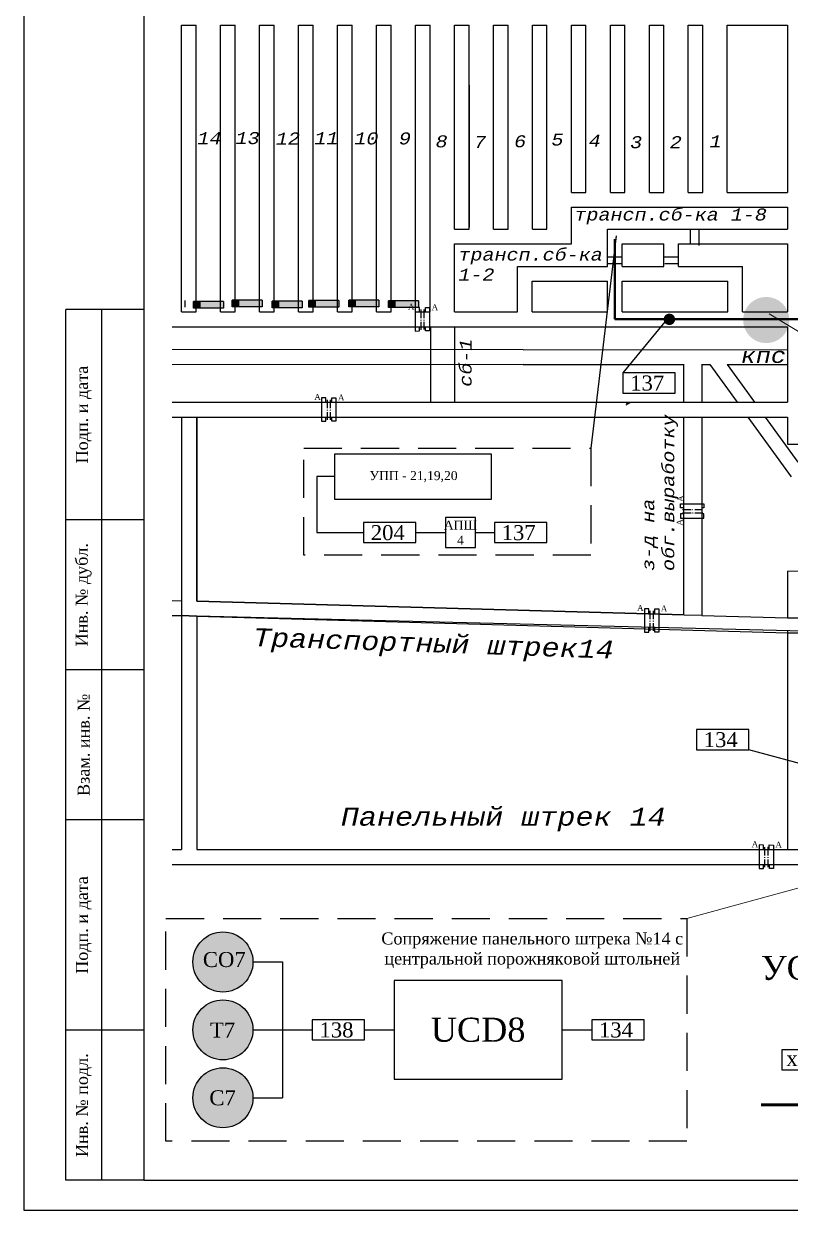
# Model space of a CAD drawing. Header units: millimetres. Extents: x 2309 to 3632, y -1063 to -766.
# Drawn here: x 2309.4 to 2437.1, y -1063.5 to -865.9 of the extents above; entities that cross this region are included whole.
import ezdxf

# ---------------------------------------------------------------- set-up
doc = ezdxf.new("R2010")
doc.units = ezdxf.units.MM
doc.header["$MEASUREMENT"] = 0
doc.linetypes.add('DASHED2', pattern=[9.524999999999995, 6.349999999999998, -3.174999999999998])
doc.linetypes.add('HIDDEN', pattern=[0.375, 0.25, -0.125])
for name, color, linetype in [('RAMKA', 7, 'Continuous'), ('вен.з.г.471', 7, 'Continuous'), ('вент.зак.г.', 7, 'Continuous'), ('ГВУ', 7, 'Continuous'), ('Д н2', 3, 'Continuous'), ('Замер_станция', 7, 'Continuous'), ('Знаки подземные', 7, 'Continuous'), ('Надписи', 7, 'Continuous'), ('План', 7, 'Continuous'), ('Пожаропредупреждение', 1, 'Continuous'), ('ППЗ двери', 7, 'Continuous'), ('Раскраска позиций ПЛА', 7, 'Continuous'), ('Трубопроводы', 7, 'Continuous')]:
    doc.layers.add(name, color=color, linetype=linetype)
for name, color, linetype, lineweight in [('ВР воздух', 1, 'Continuous', 40), ('Подсистема Газовый контроль', 1, 'HIDDEN', 30), ('ФЗ (воздух)', 30, 'Continuous', 60), ('ФЗ вода', 1, 'Continuous', 40)]:
    doc.layers.add(name, color=color, linetype=linetype, lineweight=lineweight)
doc.styles.get("Standard").update_dxf_attribs({"font": 'TIMES.TTF'})
doc.styles.add('TXTRUS', font='TXTRUS.shx', dxfattribs={"height": 2})
doc.styles.add('Восстающие', font='TIMES.TTF')

msp = doc.modelspace()

# ---------------------------------------------------------------- hatches: boundary and pattern name
at = {"layer": 'Д н2', "lineweight": 50}
h = msp.add_hatch(color=256, dxfattribs=at)
h.set_gradient(color1=(0, 255, 0), color2=(0, 255, 0), tint=1)
edge = h.paths.add_edge_path()
edge.add_arc((2342.568029886155, -1022.108623950483), 5, 0, 360)
at = {"layer": 'Раскраска позиций ПЛА'}
h = msp.add_hatch(color=72, dxfattribs=at)
h.paths.add_polyline_path([(2342.664056263071, -913.1930768681884), (2342.664056263071, -912.0819768681883), (2341.343879698304, -912.0819768681883), (2341.343879698304, -913.1930768681884)])
h.paths.add_polyline_path([(2341.343879698304, -913.1930768681883), (2341.343879698304, -912.0819768681883), (2338.860257508446, -912.0819768681882), (2338.860257508446, -913.1930768681884)])
h.paths.add_polyline_path([(2338.860257508446, -913.1930768681884), (2338.860257508446, -912.0819768681883), (2337.664106263071, -912.0819768681883), (2337.664106263071, -913.1930768681884)])
h = msp.add_hatch(color=72, dxfattribs=at)
h.paths.add_polyline_path([(2341.343879698304, -913.1930768681884), (2341.343879698304, -912.0819768681883), (2338.860257508446, -912.0819768681882), (2338.860257508446, -913.1930768681884)])
h.paths.add_polyline_path([(2338.860257508446, -913.1930768681884), (2338.860257508446, -912.0819768681883), (2337.664106263071, -912.0819768681883), (2337.664106263071, -913.1930768681884)])
for color, points in [(72, [(2338.860257508446, -913.1930768681883), (2338.860257508446, -912.0819768681882), (2337.664106263071, -912.0819768681882), (2337.664106263071, -913.1930768681883)]), (72, [(2345.282489026371, -912.9711735902885), (2345.282489026371, -911.8600735902884), (2344.086337780996, -911.8600735902884), (2344.086337780996, -912.9711735902885)]), (72, [(2351.954699586959, -913.1563142709334), (2351.954699586959, -912.0452142709333), (2350.758548341583, -912.0452142709333), (2350.758548341583, -913.1563142709334)]), (72, [(2358.070890299071, -913.0637439306109), (2358.070890299071, -911.9526439306109), (2356.874739053696, -911.9526439306109), (2356.874739053696, -913.0637439306109)]), (72, [(2364.74309740702, -912.9711735902885), (2364.74309740702, -911.8600735902884), (2363.546946161645, -911.8600735902884), (2363.546946161645, -912.9711735902885)]), (72, [(2371.357661286074, -913.0795267888365), (2371.357661286074, -911.9684267888364), (2370.161510040699, -911.9684267888364), (2370.161510040699, -913.0795267888365)]), (111, [(2410.546216038666, -928.8738090283484), (2409.740336831878, -928.8738090283484), (2409.768734972057, -929.3417929591171)])]:
    msp.add_hatch(color=color, dxfattribs=at).paths.add_polyline_path(points)
h = msp.add_hatch(color=72, dxfattribs=at)
h.paths.add_polyline_path([(2349.086287780995, -912.9711735902886), (2349.086287780995, -911.8600735902885), (2347.766111216229, -911.8600735902885), (2347.766111216229, -912.9711735902886)])
h.paths.add_polyline_path([(2347.766111216229, -912.9711735902885), (2347.766111216229, -911.8600735902885), (2345.282489026371, -911.8600735902884), (2345.282489026371, -912.9711735902886)])
h.paths.add_polyline_path([(2345.282489026371, -912.9711735902886), (2345.282489026371, -911.8600735902885), (2344.086337780996, -911.8600735902885), (2344.086337780996, -912.9711735902886)])
h = msp.add_hatch(color=72, dxfattribs=at)
h.paths.add_polyline_path([(2347.766111216229, -912.9711735902886), (2347.766111216229, -911.8600735902885), (2345.282489026371, -911.8600735902884), (2345.282489026371, -912.9711735902886)])
h.paths.add_polyline_path([(2345.282489026371, -912.9711735902886), (2345.282489026371, -911.8600735902885), (2344.086337780996, -911.8600735902885), (2344.086337780996, -912.9711735902886)])
h = msp.add_hatch(color=72, dxfattribs=at)
h.paths.add_polyline_path([(2355.758498341583, -913.1563142709335), (2355.758498341583, -912.0452142709335), (2354.438321776816, -912.0452142709335), (2354.438321776816, -913.1563142709335)])
h.paths.add_polyline_path([(2354.438321776816, -913.1563142709334), (2354.438321776816, -912.0452142709335), (2351.954699586959, -912.0452142709333), (2351.954699586959, -913.1563142709335)])
h.paths.add_polyline_path([(2351.954699586959, -913.1563142709335), (2351.954699586959, -912.0452142709335), (2350.758548341583, -912.0452142709335), (2350.758548341583, -913.1563142709335)])
h = msp.add_hatch(color=72, dxfattribs=at)
h.paths.add_polyline_path([(2354.438321776816, -913.1563142709335), (2354.438321776816, -912.0452142709335), (2351.954699586959, -912.0452142709333), (2351.954699586959, -913.1563142709335)])
h.paths.add_polyline_path([(2351.954699586959, -913.1563142709335), (2351.954699586959, -912.0452142709335), (2350.758548341583, -912.0452142709335), (2350.758548341583, -913.1563142709335)])
h = msp.add_hatch(color=72, dxfattribs=at)
h.paths.add_polyline_path([(2361.874689053696, -913.063743930611), (2361.874689053696, -911.952643930611), (2360.554512488929, -911.952643930611), (2360.554512488929, -913.063743930611)])
h.paths.add_polyline_path([(2360.554512488929, -913.0637439306109), (2360.554512488929, -911.952643930611), (2358.070890299071, -911.9526439306109), (2358.070890299071, -913.063743930611)])
h.paths.add_polyline_path([(2358.070890299071, -913.063743930611), (2358.070890299071, -911.952643930611), (2356.874739053696, -911.952643930611), (2356.874739053696, -913.063743930611)])
h = msp.add_hatch(color=72, dxfattribs=at)
h.paths.add_polyline_path([(2360.554512488929, -913.063743930611), (2360.554512488929, -911.952643930611), (2358.070890299071, -911.9526439306109), (2358.070890299071, -913.063743930611)])
h.paths.add_polyline_path([(2358.070890299071, -913.063743930611), (2358.070890299071, -911.952643930611), (2356.874739053696, -911.952643930611), (2356.874739053696, -913.063743930611)])
h = msp.add_hatch(color=72, dxfattribs=at)
h.paths.add_polyline_path([(2368.546896161645, -912.9711735902886), (2368.546896161645, -911.8600735902885), (2367.226719596878, -911.8600735902885), (2367.226719596878, -912.9711735902886)])
h.paths.add_polyline_path([(2367.226719596878, -912.9711735902885), (2367.226719596878, -911.8600735902885), (2364.74309740702, -911.8600735902884), (2364.74309740702, -912.9711735902886)])
h.paths.add_polyline_path([(2364.74309740702, -912.9711735902886), (2364.74309740702, -911.8600735902885), (2363.546946161645, -911.8600735902885), (2363.546946161645, -912.9711735902886)])
h = msp.add_hatch(color=72, dxfattribs=at)
h.paths.add_polyline_path([(2367.226719596878, -912.9711735902886), (2367.226719596878, -911.8600735902885), (2364.74309740702, -911.8600735902884), (2364.74309740702, -912.9711735902886)])
h.paths.add_polyline_path([(2364.74309740702, -912.9711735902886), (2364.74309740702, -911.8600735902885), (2363.546946161645, -911.8600735902885), (2363.546946161645, -912.9711735902886)])
h = msp.add_hatch(color=72, dxfattribs=at)
h.paths.add_polyline_path([(2375.161460040699, -913.0795267888366), (2375.161460040699, -911.9684267888365), (2373.841283475932, -911.9684267888365), (2373.841283475932, -913.0795267888366)])
h.paths.add_polyline_path([(2373.841283475932, -913.0795267888365), (2373.841283475932, -911.9684267888365), (2371.357661286074, -911.9684267888364), (2371.357661286074, -913.0795267888366)])
h.paths.add_polyline_path([(2371.357661286074, -913.0795267888366), (2371.357661286074, -911.9684267888365), (2370.161510040699, -911.9684267888365), (2370.161510040699, -913.0795267888366)])
h = msp.add_hatch(color=72, dxfattribs=at)
h.paths.add_polyline_path([(2373.841283475932, -913.0795267888366), (2373.841283475932, -911.9684267888365), (2371.357661286074, -911.9684267888364), (2371.357661286074, -913.0795267888366)])
h.paths.add_polyline_path([(2371.357661286074, -913.0795267888366), (2371.357661286074, -911.9684267888365), (2370.161510040699, -911.9684267888365), (2370.161510040699, -913.0795267888366)])
at = {"layer": 'Раскраска позиций ПЛА', "lineweight": 80}
h = msp.add_hatch(color=3, dxfattribs=at)
edge = h.paths.add_edge_path()
edge.add_arc((2342.568029886155, -1022.108623950483), 5, 0, 360)
h = msp.add_hatch(color=3, dxfattribs=at)
edge = h.paths.add_edge_path()
edge.add_arc((2342.568029886155, -1033.415831846663), 5, 0, 360)
h = msp.add_hatch(color=3, dxfattribs=at)
edge = h.paths.add_edge_path()
edge.add_arc((2342.568029886155, -1044.723039742844), 5, 0, 360)
at = {"layer": 'ФЗ (воздух)'}
h = msp.add_hatch(color=0, dxfattribs=at)
edge = h.paths.add_edge_path()
edge.add_arc((2408.011305325873, -901.2330879226018), 1.924646269950494, -1.272221872585407e-14, 360)
at = {"layer": 'ФЗ вода'}
h = msp.add_hatch(color=0, dxfattribs=at)
edge = h.paths.add_edge_path()
edge.add_arc((2433.094722010259, -915.1998892773528), 3.849292539900989, 0, 360)
h = msp.add_hatch(color=0, dxfattribs=at)
edge = h.paths.add_edge_path()
edge.add_arc((2416.954107055833, -915.0846115075141), 0.9623231349752471, 0, 360)

# ---------------------------------------------------------------- linework, layer by layer
at = {"color": 1, "lineweight": -3}
for p, q in [((2361.203829295073, -941.2830038552952), (2358.198929046609, -941.2830038552952)), ((2358.198929046609, -941.2830038552952), (2358.198929046609, -950.6011690106992)), ((2384.64904438298, -950.6011690106992), (2387.802545007251, -950.6011690106992))]:
    msp.add_line(p, q, dxfattribs=at)
for points in [[(2309.37170776034, -1063.453786261195), (2729.37170776034, -1063.453786261195), (2729.37170776034, -766.453786261195), (2309.37170776034, -766.453786261195)], [(2329.37170776034, -1058.453786261195), (2724.37170776034, -1058.453786261195), (2724.37170776034, -771.453786261195), (2329.37170776034, -771.453786261195)], [(2409.220998620579, -927.3612344152265), (2417.933653440971, -927.3612344152265), (2417.933653440971, -924.0142173414037), (2409.220998620579, -924.0142173414037)], [(2361.203829295073, -937.4894378148624), (2387.235241721165, -937.4894378148624), (2387.235241721165, -945.076569895728), (2361.203829295073, -945.076569895728)], [(2365.99765568926, -952.2746775476102), (2374.710310509652, -952.2746775476102), (2374.710310509652, -948.9276604737873), (2365.99765568926, -948.9276604737873)], [(2387.802545007251, -952.2746775476106), (2396.515199827644, -952.2746775476106), (2396.515199827644, -948.9276604737878), (2387.802545007251, -948.9276604737878)], [(2421.469912793274, -986.7519775399581), (2430.182567613667, -986.7519775399581), (2430.182567613667, -983.4049604661353), (2421.469912793274, -983.4049604661353)], [(2357.445497632811, -1035.089340383575), (2366.158152453203, -1035.089340383575), (2366.158152453203, -1031.742323309752), (2357.445497632811, -1031.742323309752)], [(2404.013957987907, -1035.089340383575), (2412.726612808299, -1035.089340383575), (2412.726612808299, -1031.742323309752), (2404.013957987907, -1031.742323309752)], [(2435.689562566317, -1040.077290708989), (2444.40221738671, -1040.077290708989), (2444.40221738671, -1036.730273635167), (2435.689562566317, -1036.730273635167)]]:
    msp.add_lwpolyline(points, close=True)
at = {"linetype": 'DASHED2'}
for points in [[(2356.036675638791, -936.5313156342207), (2403.872645490047, -936.5313156342207), (2403.872645490047, -954.3622390147227), (2356.036675638791, -954.3622390147227)], [(2333.073582330055, -1014.857954978941), (2419.854345638638, -1014.857954978941), (2419.854345638638, -1051.973708714385), (2333.073582330055, -1051.973708714385)]]:
    msp.add_lwpolyline(points, close=True, dxfattribs=at)
at = {"layer": 'RAMKA', "color": 7}
for p, q in [((2316.37170776034, -1058.453786261195), (2316.37170776034, -913.453786261195)), ((2329.37170776034, -913.453786261195), (2316.37170776034, -913.453786261195)), ((2322.37170776034, -1058.453786261195), (2322.37170776034, -913.453786261195)), ((2329.37170776034, -948.453786261195), (2316.37170776034, -948.453786261195)), ((2329.37170776034, -973.453786261195), (2316.37170776034, -973.453786261195)), ((2329.37170776034, -998.453786261195), (2316.37170776034, -998.453786261195)), ((2329.37170776034, -1033.453786261195), (2316.37170776034, -1033.453786261195)), ((2329.37170776034, -1058.453786261195), (2316.37170776034, -1058.453786261195))]:
    msp.add_line(p, q, dxfattribs=at)
at = {"layer": 'вен.з.г.471', "color": 1, "lineweight": -3}
msp.add_line((2358.198929046609, -950.6011690106992), (2365.99765568926, -950.6011690106992), dxfattribs=at)
at = {"layer": 'вен.з.г.471', "color": 1}
for p, q in [((2374.710310509652, -950.6011690106992), (2379.64904438298, -950.6011690106992)), ((2347.568029886155, -1022.108623950483), (2352.506763759483, -1022.108623950483)), ((2352.506763759483, -1022.108623950483), (2352.506763759483, -1044.723039742844)), ((2347.568029886155, -1033.415831846663), (2352.506763759483, -1033.415831846663)), ((2352.506763759483, -1033.415831846663), (2357.445497632811, -1033.415831846663)), ((2366.158152453203, -1033.415831846664), (2371.096886326531, -1033.415831846664)), ((2399.075224114579, -1033.415831846664), (2404.013957987907, -1033.415831846664)), ((2347.568029886155, -1044.723039742844), (2352.506763759483, -1044.723039742844))]:
    msp.add_line(p, q, dxfattribs=at)
at = {"layer": 'вен.з.г.471', "color": 1, "lineweight": 60}
msp.add_line((2432.267710086314, -1045.911046968851), (2447.993176894094, -1045.911046968851), dxfattribs=at)
at = {"layer": 'вент.зак.г.'}
for p, q in [((2408.066813516068, -901.1690370111886), (2403.872645490047, -936.5313156342207)), ((2416.964088614952, -914.5540917572247), (2409.220998620579, -924.0142173414037)), ((2451.526547457495, -992.5397455688957), (2430.182567613667, -986.7519775399581))]:
    msp.add_line(p, q, dxfattribs=at)
at = {"layer": 'ВР воздух', "color": 0, "lineweight": 20}
for p, q in [((2514.108055688405, -962.6992508949326), (2433.607572625064, -914.1853103046434)), ((2419.854345638638, -1014.857954978941), (2452.621054985318, -1005.873860276413))]:
    msp.add_line(p, q, dxfattribs=at)
at = {"layer": 'Знаки подземные'}
for p, q in [((2336.207209491708, -911.9635822040566), (2336.207209491708, -913.0746822040567)), ((2342.664056263071, -912.0900493052911), (2337.664106263071, -912.0900493052911)), ((2337.664106263071, -913.2011493052912), (2337.664106263071, -912.0900493052911)), ((2342.664056263071, -912.0900493052911), (2342.664056263071, -913.2011493052912)), ((2349.086287780995, -911.8681460273913), (2344.086337780996, -911.8681460273913)), ((2344.086337780996, -912.9792460273914), (2344.086337780996, -911.8681460273913)), ((2349.086287780995, -911.8681460273913), (2349.086287780995, -912.9792460273914)), ((2355.758498341583, -912.0532867080362), (2350.758548341583, -912.0532867080362)), ((2350.758548341583, -913.1643867080363), (2350.758548341583, -912.0532867080362)), ((2355.758498341583, -912.0532867080362), (2355.758498341583, -913.1643867080363)), ((2361.874689053696, -911.9607163677138), (2356.874739053696, -911.9607163677138)), ((2356.874739053696, -913.0718163677138), (2356.874739053696, -911.9607163677138)), ((2361.874689053696, -911.9607163677138), (2361.874689053696, -913.0718163677138)), ((2368.546896161645, -911.8681460273913), (2363.546946161645, -911.8681460273913)), ((2363.546946161645, -912.9792460273914), (2363.546946161645, -911.8681460273913)), ((2368.546896161645, -911.8681460273913), (2368.546896161645, -912.9792460273914)), ((2375.161460040699, -911.9764992259393), (2370.161510040699, -911.9764992259393)), ((2370.161510040699, -913.0875992259394), (2370.161510040699, -911.9764992259393)), ((2375.161460040699, -911.9764992259393), (2375.161460040699, -913.0875992259394)), ((2342.664056263071, -913.2011493052912), (2337.664106263071, -913.2011493052912)), ((2349.086287780995, -912.9792460273914), (2344.086337780996, -912.9792460273914)), ((2355.758498341583, -913.1643867080363), (2350.758548341583, -913.1643867080363)), ((2361.874689053696, -913.0718163677138), (2356.874739053696, -913.0718163677138)), ((2368.546896161645, -912.9792460273914), (2363.546946161645, -912.9792460273914)), ((2375.161460040699, -913.0875992259394), (2370.161510040699, -913.0875992259394))]:
    msp.add_line(p, q, dxfattribs=at)
at = {"layer": 'Знаки подземные', "color": 5}
msp.add_line((2377.142497651056, -927.7605714034293), (2377.142497651056, -928.8718196438498), dxfattribs=at)
at = {"layer": 'Знаки подземные', "color": 0}
msp.add_line((2377.145429445049, -927.762561536288), (2377.145429445049, -928.8738097767085), dxfattribs=at)
at = {"layer": 'План'}
for p, q in [((2335.675962587066, -913.8241193405663), (2335.675962587066, -866.0797876930403)), ((2335.675962587066, -866.0797876930403), (2338.106815790407, -866.0797876930403)), ((2338.106815790407, -913.8241193405663), (2338.106815790407, -866.0797876930403)), ((2342.170917752839, -913.8241193405663), (2342.170917752839, -866.0797876930403)), ((2342.170917752839, -866.0797876930403), (2344.60177095618, -866.0797876930403)), ((2344.60177095618, -913.8241193405663), (2344.60177095618, -866.0797876930403)), ((2348.665872918612, -913.8241193405663), (2348.665872918612, -866.0797876930403)), ((2348.665872918612, -866.0797876930403), (2351.093419315303, -866.0797876930403)), ((2351.096726121953, -913.8241193405663), (2351.093419315303, -866.0797876930403)), ((2355.160828084385, -913.8241193405663), (2355.160828084385, -866.0797876930403)), ((2355.160828084385, -866.0797876930403), (2357.591681287725, -866.0797876930403)), ((2357.591681287725, -913.8241193405663), (2357.591681287725, -866.0797876930403)), ((2361.655783250158, -913.8241193405663), (2361.655783250158, -866.0797876930403)), ((2361.655783250158, -866.0797876930403), (2364.086636453498, -866.0797876930403)), ((2364.086636453498, -913.8241193405663), (2364.086636453498, -866.0797876930403)), ((2368.15073841593, -913.8241193405663), (2368.15073841593, -866.0797876930403)), ((2368.15073841593, -866.0797876930403), (2370.581591619271, -866.0797876930403)), ((2370.581591619271, -913.8241193405663), (2370.581591619271, -866.0797876930403)), ((2374.645693581703, -913.8241193405663), (2374.645693581703, -866.0797876930403)), ((2374.645693581703, -866.0797876930403), (2377.076546785044, -866.0797876930403)), ((2377.076546785044, -913.8241193405663), (2377.076546785044, -866.0797876930403)), ((2381.140648747476, -900.0517727559755), (2381.140648747476, -866.0797876930403)), ((2381.140648747476, -866.0797876930403), (2383.571501950817, -866.0797876930403)), ((2383.571501950817, -900.0517727559755), (2383.571501950817, -866.0797876930403)), ((2387.635603913249, -900.0517727559755), (2387.635603913249, -866.0797876930403)), ((2387.635603913249, -866.0797876930403), (2390.077841538057, -866.0797876930403)), ((2390.066457116589, -900.0517727559755), (2390.066457116589, -866.0797876930403)), ((2394.130559079022, -900.0517727559755), (2394.130559079022, -866.0797876930403)), ((2394.130559079022, -866.0797876930403), (2396.561412282362, -866.0797876930404)), ((2396.561412282362, -900.0517727559755), (2396.561412282362, -866.0797876930404)), ((2400.625514244794, -893.9414082120526), (2400.625514244794, -866.0797876930404)), ((2400.625514244794, -866.0797876930404), (2403.056367448135, -866.0797876930404)), ((2403.056367448135, -893.9414082120526), (2403.056367448135, -866.0797876930404)), ((2407.120469410567, -893.9414082120526), (2407.120469410567, -866.0797876930403)), ((2407.120469410567, -866.0797876930403), (2409.573776539116, -866.0797876930403)), ((2409.551322613908, -893.9414082120526), (2409.551322613908, -866.0797876930403)), ((2413.61542457634, -893.9414082120526), (2413.61542457634, -866.0797876930403)), ((2413.61542457634, -866.0797876930403), (2416.046277779681, -866.0797876930403)), ((2416.046277779681, -893.9414082120527), (2416.046277779681, -866.0797876930403)), ((2420.110379742113, -893.9414082120527), (2420.110379742113, -866.0797876930403)), ((2420.110379742113, -866.0797876930403), (2422.54787848741, -866.0797876930403)), ((2422.541232945453, -893.9414082120527), (2422.541232945453, -866.0797876930403)), ((2426.605334907886, -893.9414082120527), (2426.605334907886, -866.0797876930403)), ((2426.605334907886, -866.0797876930403), (2436.632683694211, -866.0797876930403)), ((2400.633780627277, -893.9414082120526), (2403.056367448135, -893.9414082120526)), ((2407.120469410567, -893.9414082120526), (2409.551322613908, -893.9414082120526)), ((2413.61542457634, -893.9414082120527), (2416.046277779681, -893.9414082120527)), ((2420.110379742113, -893.9414082120527), (2422.541232945453, -893.9414082120527)), ((2426.605334907886, -893.9414082120527), (2436.619499574929, -893.9414082120527)), ((2400.631207615146, -902.5390276178422), (2400.633780627277, -896.4286630739194)), ((2400.633780627277, -896.4286630739194), (2436.619391004206, -896.4286630739185)), ((2381.143138856857, -900.0517727559755), (2383.571501950817, -900.0517727559755)), ((2387.635603913249, -900.0517727559755), (2390.066457116589, -900.0517727559755)), ((2394.130559079022, -900.0517727559755), (2396.561412282362, -900.0517727559755)), ((2406.66789920441, -900.0517727559755), (2436.619232852484, -900.0517727559757)), ((2406.66789920441, -906.2636973209407), (2406.66789920441, -900.0517727559755)), ((2381.141255117476, -913.8241193405663), (2381.143138856857, -902.5390276178424)), ((2381.143138856857, -902.5390276178424), (2400.631207615146, -902.5390276178422)), ((2409.098752407751, -902.5390276178421), (2416.030323742246, -902.539027617842)), ((2409.098752407751, -906.2636973209408), (2409.098752407751, -902.5390276178421)), ((2416.030323742246, -906.2636973209408), (2416.030323742246, -902.539027617842)), ((2418.461176945587, -906.2636973209408), (2418.461176945587, -902.539027617842)), ((2418.461176945587, -902.5390276178418), (2436.619124281761, -902.5390276178416)), ((2391.671168068959, -913.8241193405663), (2391.671168068959, -906.2636973209407)), ((2391.671168068959, -906.2636973209407), (2406.66789920441, -906.2636973209407)), ((2409.098752407751, -906.2636973209408), (2416.030323742246, -906.2636973209408)), ((2418.461176945587, -906.2636973209408), (2429.127258112178, -906.2636973209408)), ((2429.127258112178, -913.8241193405663), (2429.127258112178, -906.2636973209408)), ((2394.102021272299, -913.8241193405663), (2394.102021272299, -908.7509521828075)), ((2394.102021272299, -908.7509521828075), (2406.66789920441, -908.7509521828072)), ((2406.66789920441, -913.8241193405663), (2406.66789920441, -908.7509521828072)), ((2409.098752407751, -913.8241193405663), (2409.098752407751, -908.750952182807)), ((2409.098752407751, -908.750952182807), (2426.696404908837, -908.7509521828066)), ((2426.696404908837, -913.8241193405663), (2426.696404908837, -908.7509521828066)), ((2335.675962587066, -913.8241193405663), (2338.106815790407, -913.8241193405663)), ((2338.538986905323, -913.8241193405663), (2338.540891905991, -913.8241193405663)), ((2342.170917752839, -913.8241193405663), (2344.60177095618, -913.8241193405663)), ((2348.665872918612, -913.8241193405663), (2351.096726121953, -913.8241193405663)), ((2355.160828084385, -913.8241193405663), (2357.591681287725, -913.8241193405663)), ((2361.655783250158, -913.8241193405663), (2364.086636453498, -913.8241193405663)), ((2368.15073841593, -913.8241193405663), (2370.581591619271, -913.8241193405663)), ((2374.645693581703, -913.8241193405663), (2377.076546785044, -913.8241193405663)), ((2429.127258112178, -913.8241193405663), (2436.618631678213, -913.8241193405663)), ((2419.305269535619, -922.5531111710354), (2419.305269535619, -928.891699773003)), ((2422.37231087388, -922.5971371971037), (2423.705240075233, -922.5971371971037)), ((2422.380613781172, -922.5531111710354), (2422.380613781172, -928.8769260289057)), ((2423.705240075233, -922.5971371971037), (2428.244806829439, -928.8738090283484)), ((2426.601813439487, -922.5971371971037), (2431.142548725942, -928.8738090283484)), ((2426.601813439487, -922.5971371971037), (2436.634202059049, -922.5971371971037)), ((2335.675962587066, -931.3574312182061), (2335.675962587066, -961.9398137337117)), ((2335.675962587066, -931.3574312182061), (2335.675962587066, -961.9398137337117)), ((2338.217994165799, -931.3574312182061), (2338.217994165799, -962.0114164009533)), ((2338.217994165799, -962.0114164009533), (2338.217994165799, -931.3574312182061)), ((2419.305269535619, -931.4064519720537), (2419.305373172484, -931.3525380824697)), ((2419.305269535619, -931.4064519720537), (2419.305269535619, -964.290287293072)), ((2422.380613781172, -931.4064519720537), (2422.380725390104, -931.3525380824697)), ((2422.380613781172, -931.4064519720537), (2422.380613781172, -964.290287293072)), ((2430.041072274919, -931.3574312182061), (2437.25655717803, -941.3339847732699)), ((2432.939276549049, -931.3574312182061), (2438.379263648155, -938.8771414926955)), ((2436.631994815482, -935.8743354242564), (2449.683884081505, -935.8743354242564)), ((2436.610056919179, -956.9998276478966), (2439.563162949703, -956.9941543049589)), ((2436.612962491254, -956.9998220658732), (2436.618391188563, -964.7831093033598)), ((2334.111287423353, -961.8957407505018), (2335.675962587066, -961.9398137337117)), ((2335.675962587066, -961.9398137337117), (2335.675962587066, -964.4244209909456)), ((2338.217994165799, -962.0114164009533), (2419.398159029272, -964.2980584631416)), ((2419.398159029272, -964.2980584631416), (2338.217994165799, -962.0114164009533)), ((2334.111287423352, -964.3803480077355), (2335.675962587066, -964.4244209909456)), ((2335.675962587066, -964.4244209909456), (2335.675962587066, -1003.401641491122)), ((2338.217994165799, -964.4960236581871), (2335.675962587066, -964.4244209909456)), ((2335.675962587066, -964.4244209909456), (2338.217994165799, -964.4960236581871)), ((2338.217994165799, -964.4960236581871), (2436.633785347469, -967.2681501755208)), ((2338.217994165799, -964.4960236581871), (2338.217994165799, -1003.401362777793)), ((2449.683904697878, -967.2681501755208), (2338.217994165799, -964.4960236581871)), ((2338.217994165799, -964.4960236581871), (2338.217994165799, -982.5461201444771)), ((2419.398159029272, -964.2980584631416), (2422.366496967022, -964.3357793856421)), ((2422.380613781172, -964.290287293072), (2422.352380152871, -964.3812714782123)), ((2422.352380152871, -964.3812714782123), (2436.618391188563, -964.7831093033598)), ((2436.618391188563, -964.7831093033598), (2449.683903065947, -964.7831093033598)), ((2436.633785347469, -967.2681501755208), (2449.683904697878, -967.2681501755208)), ((2436.648223902065, -966.9433158117245), (2436.648223902065, -1003.364296068721)), ((2334.111287423353, -1003.401813045176), (2335.675962587066, -1003.401641491122)), ((2338.217994165799, -1003.401362777793), (2439.685018271905, -1003.39023773423)), ((2334.111287423353, -1005.87409793456), (2449.683930050471, -1005.87409793456))]:
    msp.add_line(p, q, dxfattribs=at)
at = {"layer": 'План', "color": 0}
for p, q in [((2436.620715510395, -866.0854511811715), (2436.619499574929, -893.9414082120527)), ((2436.619391004287, -896.4286612172665), (2436.619232852484, -900.0517727559757)), ((2436.619124281761, -902.5390276178416), (2436.618631678213, -913.8241193405663)), ((2381.141255117476, -913.8241193405663), (2391.671168068959, -913.8241193405663)), ((2394.102021272299, -913.8241193405663), (2406.66789920441, -913.8241193405663)), ((2409.098752407751, -913.8241193405663), (2426.696404908837, -913.8241193405663)), ((2334.111287423353, -916.307741530424), (2436.6342607294, -916.307741530424)), ((2436.6342607294, -916.307741530424), (2436.634143507392, -928.8738090265234)), ((2392.591951166043, -920.1372156577573), (2334.111287423353, -920.1355575962381)), ((2392.591951166043, -920.1372156577573), (2436.634225051365, -920.1323867764544)), ((2392.591951166043, -922.5971371971037), (2334.111287423353, -922.6423102574549)), ((2392.591951166043, -922.5971371971037), (2419.337193676045, -922.5971371971037)), ((2334.111287423353, -928.8738090283484), (2436.634339146821, -928.8738090283484)), ((2334.111287423353, -931.3574312182061), (2335.748749549547, -931.3574312182061)), ((2338.184852122254, -931.3574312182061), (2436.635549317406, -931.3574312182061)), ((2436.634120339031, -931.3574312182061), (2436.631994815482, -935.8743354242564))]:
    msp.add_line(p, q, dxfattribs=at)
at = {"layer": 'Подсистема Газовый контроль', "color": 3, "linetype": 'Continuous'}
msp.add_lwpolyline([(2379.64904438298, -953.1011690106992), (2384.64904438298, -953.1011690106992), (2384.64904438298, -948.1011690106992), (2379.64904438298, -948.1011690106992)], close=True, dxfattribs=at)
at = {"layer": 'Пожаропредупреждение', "lineweight": 50}
for p, q in [((2407.88332580608, -901.7235231895552), (2407.88332580608, -915.0659304354951)), ((2407.88332580608, -915.0659304354951), (2451.152368691754, -915.0659304354951))]:
    msp.add_line(p, q, dxfattribs=at)
at = {"layer": 'ППЗ двери'}
for p, q in [((2420.421062143727, -900.0111951930292), (2420.421062143727, -902.6214843686491)), ((2421.873060715543, -900.0111951930292), (2421.873060715543, -902.7664998956107)), ((2406.62708606844, -904.6517094983606), (2409.095482950063, -904.6517094983606)), ((2416.065069880601, -904.6517094983606), (2418.533466762224, -904.6517094983606)), ((2406.772287306551, -905.8118375901777), (2409.095482950063, -905.8118375901777)), ((2416.210271118711, -905.8118375901777), (2418.388265524113, -905.8118375901777))]:
    msp.add_line(p, q, dxfattribs=at)
at = {"layer": 'Раскраска позиций ПЛА', "color": 2}
msp.add_line((2420.153436912213, -883.0695847715554), (2420.045593250432, -883.0695847715554), dxfattribs=at)
at = {"layer": 'Раскраска позиций ПЛА', "lineweight": 30}
for p, q in [((2375.332486263289, -913.1258142929237), (2374.608061486958, -913.1193519939222)), ((2375.332486263289, -913.8241193405663), (2375.332486263289, -913.1258142929237)), ((2359.72212327359, -928.1500301212327), (2358.997698497259, -928.1435678222313)), ((2359.72212327359, -928.8738090283484), (2359.72212327359, -928.1500301212327)), ((2418.820242518328, -947.4899223291538), (2418.813780219327, -948.2143471054849)), ((2419.301457478893, -947.4899223291538), (2418.820242518328, -947.4899223291538)), ((2413.518054666392, -963.2861771986618), (2412.793629890061, -963.2797148996603)), ((2413.518054666392, -964.1324306402759), (2413.518054666392, -963.2861771986618)), ((2432.614394674298, -1002.630766070225), (2431.889969897967, -1002.624303771224)), ((2432.614394674298, -1003.391012971271), (2432.614394674298, -1002.630766070225))]:
    msp.add_line(p, q, dxfattribs=at)
at = {"layer": 'Раскраска позиций ПЛА'}
for p, q in [((2374.608061486958, -913.1193519939222), (2374.608061486958, -917.0292109523504)), ((2375.525516580657, -913.454706604364), (2375.525516580657, -914.8711620834649)), ((2376.067066659636, -913.442691733301), (2376.067066659636, -914.8723508313938)), ((2376.32288423505, -913.8241193405663), (2376.32288423505, -913.1181820608572)), ((2376.32288423505, -913.1181820608572), (2376.999089274249, -913.1253615788044)), ((2376.999089274249, -913.1253615788044), (2376.999089274249, -917.0256509464259)), ((2375.342879573083, -917.0274821933215), (2375.342879573083, -916.307741530424)), ((2375.524667349169, -915.5127602382752), (2375.524667349169, -916.8148254235709)), ((2375.525516580657, -915.141214077707), (2375.525516580657, -915.2569522734723)), ((2376.066217428147, -915.513948986204), (2376.066217428147, -916.7932072530618)), ((2376.067066659636, -915.1424028256358), (2376.067066659636, -915.2581410214011)), ((2376.336050861588, -917.0252763297608), (2376.336050861588, -916.307741530424)), ((2374.608061486958, -917.0292109523504), (2375.342879573083, -917.0274821933215)), ((2376.999089274249, -917.0257232014455), (2376.336050861588, -917.0252763297608)), ((2358.997698497259, -928.1435678222313), (2358.997698497259, -932.0534267806594)), ((2359.915153590959, -928.478922432673), (2359.915153590959, -929.895377911774)), ((2360.456703669937, -928.46690756161), (2360.456703669937, -929.8965666597028)), ((2360.712521245351, -928.8738090283484), (2360.712521245351, -928.1423978891662)), ((2360.712521245351, -928.1423978891662), (2361.388726284551, -928.1495774071134)), ((2361.388726284551, -928.1495774071134), (2361.388726284551, -932.0498667747349)), ((2359.91430435947, -930.5369760665842), (2359.91430435947, -931.83904125188)), ((2359.915153590959, -930.165429906016), (2359.915153590959, -930.2811681017813)), ((2360.455854438448, -930.538164814513), (2360.455854438448, -931.8174230813709)), ((2360.456703669937, -930.1666186539449), (2360.456703669937, -930.2823568497101)), ((2358.997698497259, -932.0534267806594), (2359.732516583384, -932.0516980216305)), ((2359.732516583384, -932.0516980216305), (2359.732516583384, -931.3574312182061)), ((2360.725687871889, -932.0494921580698), (2360.725687871889, -931.3574312182061)), ((2361.388726284551, -932.0499390297546), (2360.725687871889, -932.0494921580698)), ((2418.812610286262, -946.4995243573928), (2418.819789804209, -945.8233193181934)), ((2418.819789804209, -945.8233193181934), (2422.720079171831, -945.8233193181934)), ((2422.72015142685, -945.8233193181934), (2422.719704555165, -946.4863577308544)), ((2419.298025641434, -946.4995212445499), (2418.812610286262, -946.4995212445499)), ((2418.813780219327, -948.2143471054849), (2422.723639177755, -948.2143471054849)), ((2419.137119958706, -946.7553419328071), (2420.566779056798, -946.7553419328071)), ((2419.149134829769, -947.2968920117853), (2420.565590308869, -947.2968920117853)), ((2421.20718846368, -947.297741243274), (2422.509253648976, -947.297741243274)), ((2421.208377211608, -946.7561911642958), (2422.487635478466, -946.7561911642958)), ((2422.719704555165, -946.4863577308544), (2422.37615489917, -946.4863577308545)), ((2422.723639177755, -948.2143471054849), (2422.721910418726, -947.4795290193595)), ((2412.793629890061, -963.2797148996603), (2412.793629890061, -967.1895738580885)), ((2413.711084983761, -963.6150695101021), (2413.711084983761, -965.031524989203)), ((2414.252635062739, -963.6030546390391), (2414.252635062739, -965.0327137371319)), ((2414.508452638153, -964.1393666699096), (2414.508452638153, -963.2785449665953)), ((2414.508452638153, -963.2785449665953), (2415.184657677353, -963.2857244845425)), ((2415.184657677353, -963.2857244845425), (2415.184657677353, -967.186013852164)), ((2413.710235752272, -965.6731231440133), (2413.710235752272, -966.975188329309)), ((2413.711084983761, -965.3015769834451), (2413.711084983761, -965.4173151792104)), ((2414.25178583125, -965.6743118919421), (2414.25178583125, -966.9535701588)), ((2414.252635062739, -965.3027657313739), (2414.252635062739, -965.4185039271392)), ((2412.793629890061, -967.1895738580885), (2413.528447976187, -967.1878450990596)), ((2413.528447976187, -967.1878450990596), (2413.528447976187, -966.3689739175413)), ((2414.521619264692, -967.1856392354989), (2414.521619264692, -966.3904756214122)), ((2415.184657677353, -967.1860861071837), (2414.521619264692, -967.1856392354989)), ((2431.889969897967, -1002.624303771224), (2431.889969897967, -1006.534162729652)), ((2432.807424991666, -1002.959658381665), (2432.807424991666, -1004.376113860766)), ((2433.348975070644, -1002.947643510602), (2433.348975070644, -1004.377302608695)), ((2433.604792646059, -1003.390904382095), (2433.604792646059, -1002.623133838159)), ((2433.604792646059, -1002.623133838159), (2434.280997685258, -1002.630313356106)), ((2434.280997685258, -1002.630313356106), (2434.280997685258, -1006.530602723727)), ((2432.806575760178, -1005.017712015577), (2432.806575760178, -1006.319777200872)), ((2432.807424991666, -1004.646165855008), (2432.807424991666, -1004.761904050774)), ((2433.348125839156, -1005.018900763505), (2433.348125839156, -1006.298159030363)), ((2433.348975070644, -1004.647354602937), (2433.348975070644, -1004.763092798702)), ((2431.889969897967, -1006.534162729652), (2432.624787984092, -1006.532433970623)), ((2432.624787984092, -1006.532433970623), (2432.624787984092, -1005.87409793456)), ((2433.617959272597, -1006.530228107062), (2433.617959272597, -1005.87409793456)), ((2434.280997685258, -1006.530674978747), (2433.617959272597, -1006.530228107062))]:
    msp.add_line(p, q, dxfattribs=at)
at = {"layer": 'Раскраска позиций ПЛА', "color": 0}
for p, q in [((2377.142497697658, -916.2632952765227), (2377.142497697658, -928.8843727174235)), ((2381.131868769488, -916.2677364529234), (2381.131868769488, -928.8890682176011))]:
    msp.add_line(p, q, dxfattribs=at)
at = {"layer": 'Раскраска позиций ПЛА', "color": 111}
for p, q in [((2409.766760068714, -929.3429816993569), (2410.550321801546, -928.8713376742103)), ((2335.748749549547, -931.3574312182061), (2338.184852122254, -931.3574312182061))]:
    msp.add_line(p, q, dxfattribs=at)
at = {"layer": 'Раскраска позиций ПЛА', "lineweight": -2}
for p, q in [((2420.79092800151, -946.7566983489453), (2420.853641146945, -946.7566983489453)), ((2420.828554846764, -947.2956870556111), (2420.8912679922, -947.2956870556111)), ((2422.721910418726, -947.4795290193595), (2422.37615489917, -947.4795290193595))]:
    msp.add_line(p, q, dxfattribs=at)
at = {"layer": 'Раскраска позиций ПЛА'}
msp.add_lwpolyline([(2371.096886326531, -1041.629854921059), (2399.07522411458, -1041.629854921059), (2399.075224114579, -1025.201808772269), (2371.096886326531, -1025.201808772269)], close=True, dxfattribs=at)
at = {"layer": 'Раскраска позиций ПЛА', "lineweight": 30}
for centre in [(2342.568029886155, -1022.108623950483), (2342.568029886155, -1033.415831846663), (2342.568029886155, -1044.723039742844)]:
    msp.add_circle(centre, 5, dxfattribs=at)
at = {"layer": 'Трубопроводы'}
msp.add_line((2383.57978558548, -876.104119746529), (2383.57978558548, -899.7381449615516), dxfattribs=at)

# ---------------------------------------------------------------- texts
msp.add_text('УСЛОВНЫЕ ОБОЗНАЧЕНИЯ:', height=4).set_placement((2432.212551873587, -1025.087846287201))
at = {"insert": (2385.086055220555, -1033.415831846664), "char_height": 4, "width": 27.97833778804739, "attachment_point": 5}
msp.add_mtext('UCD8', dxfattribs=at)
at = {"layer": 'ГВУ', "color": 0, "char_height": 2, "attachment_point": 5, "rotation": 90}
for s, insert, width in [('{\\C256;Подп. и дата}', (2319.37170776034, -930.953786261195), 35.00000000000011), ('{\\C256;Инв. № дубл.}', (2319.37170776034, -960.953786261195), 25), ('{\\C256;Взам. инв. №}', (2319.37170776034, -985.953786261195), 25), ('{\\C256;Подп. и дата}', (2319.37170776034, -1015.953786261195), 35.00000000000011), ('{\\C256;Инв. № подл.}', (2319.37170776034, -1045.953786261195), 25)]:
    msp.add_mtext(s, dxfattribs=dict(at, insert=insert, width=width))
at = {"layer": 'ГВУ', "color": 0}
for s, insert, char_height, width, attachment_point in [('137', (2410.430127059231, -924.4401373497043), 2.5, 7.906292634240002, 1), ('{\\C256;УПП - 21,19,20 }', (2374.322205974608, -941.2830038552952), 1.5, 25.82607149311309, 5), ('204', (2367.206784127912, -949.353580482088), 2.5, 7.906292634240002, 1), ('АПШ 4', (2382.14904438298, -950.6011690106992), 1.5, 5.000000000000112, 5), ('137', (2389.011673445904, -949.3535804820884), 2.5, 7.906292634240002, 1), ('134', (2422.679041231927, -983.830880474436), 2.5, 7.906292634240002, 1), ('{\\C256;Сопряжение панельного штрека №14 с центральной порожняковой штольней}', (2394.107356343054, -1020.183829093871), 2, 50.90144712517269, 5), ('СО7', (2342.792631468021, -1021.716248825041), 2.5, 7.906292634240002, 5), ('Т7', (2342.509708129315, -1033.434812366698), 2.5, 7.906292634240002, 5), ('138', (2358.654626071463, -1032.168243318053), 2.5, 7.906292634240002, 1), ('134', (2405.223086426559, -1032.168243318053), 2.5, 7.906292634240002, 1), ('{\\fTimes New Roman|b0|i0|c204|p18;xxxx}', (2436.447179816435, -1036.930882498444), 2.5, 7.906292634240002, 1), ('С7', (2342.509708129315, -1044.742020262879), 2.5, 7.906292634240002, 5)]:
    msp.add_mtext(s, dxfattribs=dict(at, insert=insert, char_height=char_height, width=width, attachment_point=attachment_point))
at = {"layer": 'Замер_станция', "color": 7, "lineweight": 25, "style": 'Восстающие'}
for p in [(2373.387521197831, -913.4881078853889), (2377.335937404333, -913.5734638795209), (2357.777158208132, -928.5123237136979), (2361.725574414634, -928.5976797078299), (2411.573089600935, -963.648470791127), (2415.521505807436, -963.733826785259), (2430.66942960884, -1002.99305966269), (2434.617845815342, -1003.078415656822)]:
    msp.add_text('А', height=1, dxfattribs=at).set_placement(p)
for p in [(2419.267892104926, -945.4864711881096), (2419.182536110793, -949.4348873946115)]:
    msp.add_text('А', height=1, rotation=90, dxfattribs=at).set_placement(p)
at = {"layer": 'Надписи', "style": 'TXTRUS'}
for s, insert, char_height, width, attachment_point in [('{\\fCourier New|b0|i1|c204|p49;14}', (2340.319402737466, -884.9146594624403), 2, 5.6, 5), ('{\\fCourier New|b0|i1|c204|p49;13}', (2346.668666262948, -884.9146594624403), 2, 5.6, 5), ('{\\fCourier New|b0|i1|c204|p49;12}', (2353.39256599337, -884.9768310601539), 2, 5.6, 5), ('{\\fCourier New|b0|i1|c204|p49;11}', (2359.804075463675, -884.9146594624403), 2, 5.6, 5), ('{\\fCourier New|b0|i1|c204|p49;10}', (2366.464575944029, -884.9768310601539), 2, 5.6, 5), ('{\\fCourier New|b0|i1|c204|p49;9}', (2372.876089029711, -884.9768310601539), 2, 4.2, 5), ('{\\fCourier New|b0|i1|c204|p49;8}', (2377.994769959534, -884.4445809130232), 2, 4.2, 1), ('{\\fCourier New|b0|i1|c204|p49;7}', (2385.395536963628, -885.5702227330112), 2, 4.2, 5), ('{\\fCourier New|b0|i1|c204|p49;6}', (2392.08281489785, -885.4527432113737), 2, 4.2, 5), ('{\\fCourier New|b0|i1|c204|p49;5}', (2397.30172047327, -884.1473958044405), 2, 3.293941863792225, 1), ('{\\fCourier New|b0|i1|c204|p49;4}', (2403.515242339139, -884.3344743422917), 2, 4.2, 1), ('{\\fCourier New|b0|i1|c204|p49;3}', (2410.414354291521, -884.5851587801737), 2, 3.502283820115008, 1), ('{\\fCourier New|b0|i1|c204|p49;2}', (2417.031046020651, -884.5851587801737), 2, 3.570214831833892, 1), ('{\\fCourier New|b0|i1|c204|p49;1}', (2423.647737749781, -884.4383014905636), 2, 3.154918875200747, 1), ('{\\fCourier New|b0|i1|c204|p49;трансп.сб-ка 1-8}', (2401.130184974524, -896.6264612360203), 2, 38.95813725066809, 1), ('{\\fCourier New|b0|i1|c204|p49;трансп.сб-ка    1-2}', (2381.804821357244, -903.2956198147269), 2, 10.4, 1), ('{\\fCourier New|b0|i1|c204|p49;кпс }', (2428.858966718111, -919.8439320224288), 2.5, 54.47561724154779, 1), ('{\\fCourier New|b0|i1|c204|p49;Панельный штрек 14}', (2362.223858657175, -996.4037005816591), 3, 127.7, 1)]:
    msp.add_mtext(s, dxfattribs=dict(at, insert=insert, char_height=char_height, width=width, attachment_point=attachment_point))
for s, insert, char_height, width, attachment_point, rotation in [('{\\fCourier New|b0|i1|c204|p49;сб-1}', (2383.005111709484, -922.3113295877388), 2, 10.4, 5, 90), ('{\\fCourier New|b0|i1|c204|p49;з-д на обг.выработку}', (2412.429532456478, -956.9948265915837), 2, 25.05152222579345, 1, 90), ('{\\fCourier New|b0|i1|c204|p49;Транспортный штрек14}', (2347.646217777466, -966.4958600210118), 3, 155.8, 1, 358)]:
    msp.add_mtext(s, dxfattribs=dict(at, insert=insert, char_height=char_height, width=width, attachment_point=attachment_point, rotation=rotation))

doc.saveas('drawing.dxf')
